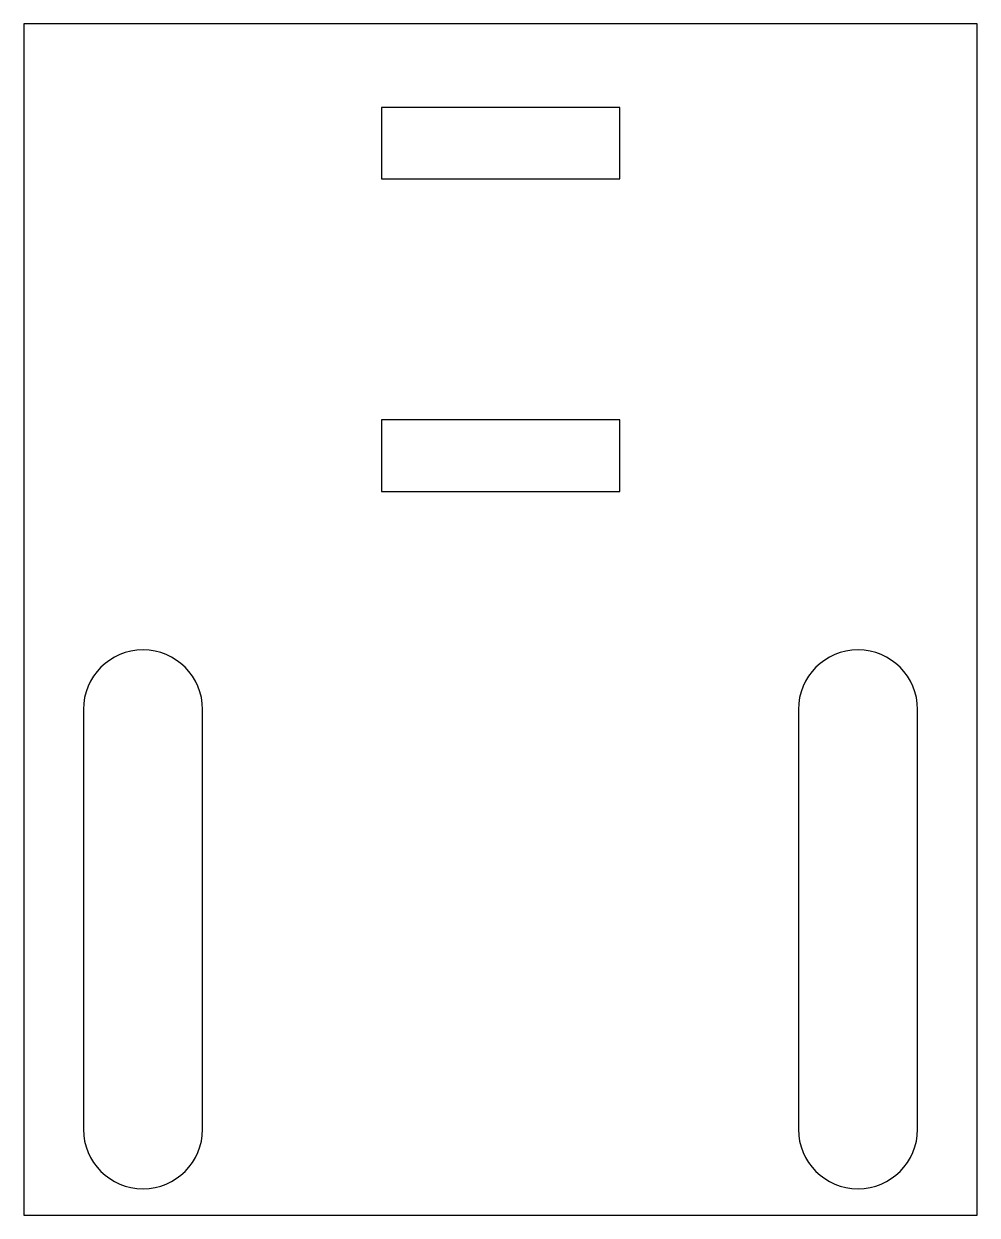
# Model space of a CAD drawing. Header units: millimetres. Extents: x -20 to 20, y -25 to 25.
import ezdxf

# ---------------------------------------------------------------- set-up
doc = ezdxf.new("R2010")
doc.units = ezdxf.units.MM

msp = doc.modelspace()

# ---------------------------------------------------------------- linework, layer by layer
at = {"color": 7, "linetype": 'Continuous', "lineweight": 25}
for p, q in [((20, 25), (-20, 25)), ((-20, 25), (-20, -25)), ((20, -25), (20, 25)), ((5, 21.492), (-5, 21.492)), ((-5, 21.492), (-5, 18.492)), ((5, 18.492), (5, 21.492)), ((-5, 18.492), (5, 18.492)), ((5, 8.378), (-5, 8.378)), ((-5, 8.378), (-5, 5.378)), ((5, 5.378), (5, 8.378)), ((-5, 5.378), (5, 5.378)), ((-17.5, -3.775), (-17.5, -21.394)), ((-12.5, -21.394), (-12.5, -3.775)), ((12.5, -3.775), (12.5, -21.394)), ((17.5, -21.394), (17.5, -3.775)), ((-20, -25), (20, -25))]:
    msp.add_line(p, q, dxfattribs=at)
for centre, start, end in [((-15, -3.775), 0, 180), ((15, -3.775), 0, 180), ((-15, -21.394), 180, 0), ((15, -21.394), 180, 0)]:
    msp.add_arc(centre, 2.5, start, end, dxfattribs=at)

doc.saveas('drawing.dxf')
